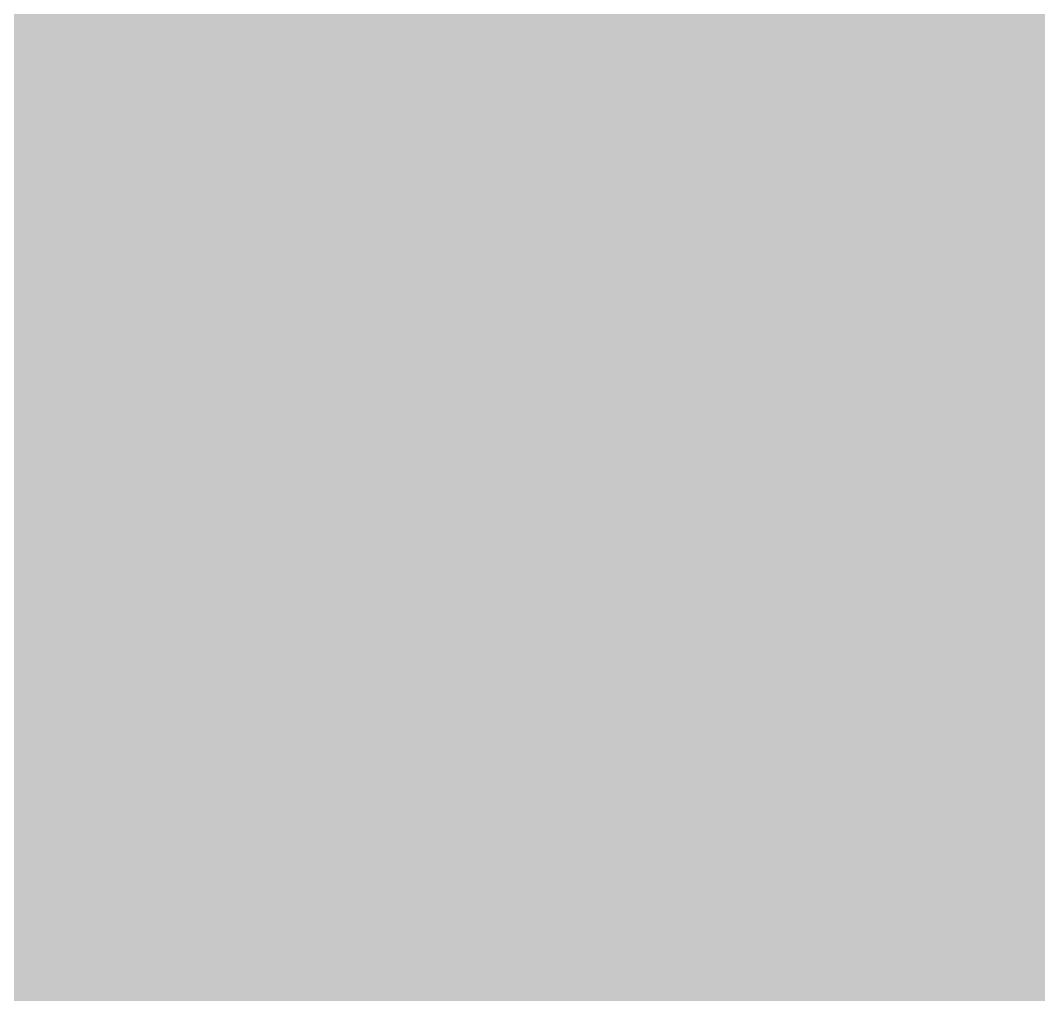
# Model space of a CAD drawing. Header units: inches. Extents: x 0.91 to 3.83, y 2.65 to 3.83.
# Drawn here: x 2.172605 to 2.174606, y 3.210659 to 3.212574 of the extents above; entities that cross this region are included whole.
import ezdxf

# ---------------------------------------------------------------- set-up
doc = ezdxf.new("R2010")
doc.units = ezdxf.units.IN
doc.header["$MEASUREMENT"] = 0
for name, color, linetype in [('Bottom Courtyard', 56, 'Continuous'), ('Bottom Layer', 5, 'Continuous'), ('Top Layer', 1, 'Continuous')]:
    doc.layers.add(name, color=color, linetype=linetype)

# ---------------------------------------------------------------- blocks, each defined once
blk = doc.blocks.new('QFN50P500X500X80_HS_29N_CP2102N_54')
at = {"layer": 'Bottom Courtyard'}
blk.add_lwpolyline([(0.0984252, -0.0984252, 0.003937, 0.003937, 0), (0.0984252, 0.0984252, 0.003937, 0.003937, 0)], format="xyseb", dxfattribs=at)

msp = doc.modelspace()

# ---------------------------------------------------------------- hatches: boundary and pattern name
at = {"layer": 'Top Layer'}
msp.add_hatch(color=1, dxfattribs=at).paths.add_polyline_path([(2.2680125, 3.2965683), (2.2680125, 3.261193), (2.2687886, 3.2572912), (2.2709988, 3.2539834), (2.3112215, 3.2137607), (2.3112215, 3.1959449), (2.2729528, 3.1959449), (2.2729528, 3.15067), (2.2727569, 3.1496851), (2.2727569, 3.1322982), (2.2726612, 3.1320748), (2.2725412, 3.1220748), (2.2725542, 3.1220423), (2.2725408, 3.1220099), (2.2725554, 3.1219746), (2.2493595, 3.0987787), (2.2490849, 3.0987787), (2.2486033, 3.098993), (2.2468444, 3.0990387), (2.2454962, 3.0991563), (2.2444394, 3.0993303), (2.2437024, 3.0995264), (2.2435827, 3.0995748), (2.2435827, 3.1053938), (2.2060237, 3.1053938), (2.2060237, 3.0928892), (2.2020867, 3.0912584), (2.1933344, 3.1000107), (2.1918827, 3.1009807), (2.1884287, 3.1044347), (2.1876647, 3.1055781), (2.1871825, 3.1059003), (2.1871825, 3.1106354), (2.1876647, 3.1109576), (2.1898575, 3.1142393), (2.1906275, 3.1181104), (2.1898575, 3.1219815), (2.1876647, 3.1252632), (2.1871826, 3.1255854), (2.1871826, 3.1303204), (2.1876647, 3.1306426), (2.1898575, 3.1339243), (2.1906275, 3.1377954), (2.1898575, 3.1416665), (2.1876647, 3.1449482), (2.1871826, 3.1452704), (2.1871826, 3.1500054), (2.1876647, 3.1503276), (2.1898575, 3.1536093), (2.1906275, 3.1574804), (2.1898575, 3.1613515), (2.1876647, 3.1646332), (2.1871825, 3.1649554), (2.1871825, 3.1696905), (2.1876647, 3.1700127), (2.1898575, 3.1732944), (2.1906275, 3.1771655), (2.1898575, 3.1810366), (2.1876647, 3.1843183), (2.184383, 3.1865111), (2.1805119, 3.1872811), (2.1509843, 3.1872811), (2.1471133, 3.1865111), (2.144508, 3.1870294), (2.1439567, 3.1878545), (2.1431317, 3.1884057), (2.1426134, 3.191011), (2.1433834, 3.194882), (2.1433834, 3.2244096), (2.1426134, 3.2282807), (2.1404206, 3.2315624), (2.1397523, 3.232009), (2.1392245, 3.237049), (2.1465808, 3.2444053), (2.1501743, 3.2444053), (2.1506409, 3.2441925), (2.1517645, 3.244153), (2.1526352, 3.2440581), (2.1534508, 3.2439046), (2.154215, 3.243696), (2.1549409, 3.2434317), (2.1556324, 3.243112), (2.1563017, 3.2427313), (2.1569556, 3.2422841), (2.1575975, 3.2417643), (2.1583779, 3.2410255), (2.1585573, 3.2409569), (2.164612, 3.2369113), (2.1719394, 3.2354538), (2.1792668, 3.2369113), (2.1854787, 3.2410619), (2.1896293, 3.2472738), (2.1910868, 3.2546012), (2.1896293, 3.2619286), (2.1854787, 3.2681405), (2.1792668, 3.2722911), (2.1719394, 3.2737486), (2.164612, 3.2722911), (2.1585573, 3.2682455), (2.1583779, 3.2681769), (2.1575975, 3.2674381), (2.1569552, 3.266918), (2.1563019, 3.2664712), (2.1556321, 3.2660902), (2.1549401, 3.2657703), (2.1542149, 3.2655063), (2.1534508, 3.2652978), (2.1526352, 3.2651443), (2.1517647, 3.2650495), (2.1506409, 3.2650099), (2.1501743, 3.2647971), (2.1423575, 3.2647971), (2.1384557, 3.264021), (2.1351479, 3.2618108), (2.1111369, 3.2377998), (2.1089267, 3.2344921), (2.1079109, 3.2344611), (2.1040936, 3.2379513), (2.1040936, 3.2464809), (2.1053424, 3.2475135), (2.105939, 3.2479411), (2.1064648, 3.2482733), (2.1068489, 3.2484787), (2.1070606, 3.2485685), (2.1072909, 3.2486021), (2.1074061, 3.2486707), (2.1074324, 3.2486785), (2.1074694, 3.2487084), (2.1075417, 3.2487515), (2.1078306, 3.2487089), (2.1083512, 3.2490957), (2.1130096, 3.2500223), (2.1192215, 3.2541729), (2.1233721, 3.2603848), (2.1247926, 3.2675263), (2.1248711, 3.267702), (2.1249005, 3.2687763), (2.1249869, 3.2695982), (2.1251331, 3.2703768), (2.1253371, 3.2711189), (2.1256003, 3.2718349), (2.1259262, 3.2725339), (2.1263194, 3.2732221), (2.1267874, 3.273907), (2.1273366, 3.2745907), (2.1281026, 3.2754126), (2.128282, 3.2758928), (2.1309729, 3.2785837), (2.1906265, 3.2785837), (2.2084334, 3.2607768), (2.2084334, 3.2604529), (2.2082178, 3.2599511), (2.2081946, 3.2581845), (2.2080159, 3.2553079), (2.2079747, 3.2550001), (2.2060237, 3.2550001), (2.2060237, 3.2506085), (2.2057318, 3.2499172), (2.2059601, 3.2493552), (2.2058491, 3.2487591), (2.2060237, 3.2485046), (2.2060237, 3.2213781), (2.2138113, 3.2213781), (2.2138595, 3.2212589), (2.2140557, 3.2205214), (2.2142297, 3.2194644), (2.2143473, 3.2181164), (2.214393, 3.2163574), (2.2146073, 3.2158758), (2.2146073, 3.2014482), (2.2143931, 3.2009672), (2.2143475, 3.1992353), (2.2142304, 3.1979083), (2.2140583, 3.1968755), (2.2138657, 3.1961601), (2.2137844, 3.1959615), (2.2137537, 3.1959448), (2.2040552, 3.1959448), (2.2040552, 3.1268898), (2.2475198, 3.1268898), (2.2475198, 3.1959448), (2.2358526, 3.1959448), (2.235822, 3.1959615), (2.2357407, 3.19616), (2.2355481, 3.1968755), (2.235376, 3.1979083), (2.2352589, 3.1992353), (2.2352133, 3.2009672), (2.2349991, 3.2014481), (2.2349991, 3.2158759), (2.2352134, 3.2163575), (2.2352591, 3.2181164), (2.2353767, 3.2194646), (2.2355507, 3.2205214), (2.2357468, 3.2212584), (2.2357952, 3.2213781), (2.2435827, 3.2213781), (2.2435827, 3.2550001), (2.2296281, 3.2550001), (2.2295723, 3.255138), (2.2293763, 3.2558736), (2.2292027, 3.2569251), (2.2290852, 3.2582689), (2.2290395, 3.2600212), (2.2288252, 3.2605027), (2.2288252, 3.2650001), (2.2280491, 3.2689019), (2.2258389, 3.2722097), (2.2056492, 3.2923994), (2.2074351, 3.2961813), (2.2435827, 3.2961813), (2.2435827, 3.3158541), (2.2472201, 3.3173607)])

# ---------------------------------------------------------------- linework, layer by layer
at = {"layer": 'Bottom Layer'}
msp.add_lwpolyline([(2.1056822, 3.2677122, 0.01, 0.01, 0), (2.2728431, 3.1005513, 0.01, 0.01, 0)], format="xyseb", dxfattribs=at)

# ---------------------------------------------------------------- block references
msp.add_blockref('QFN50P500X500X80_HS_29N_CP2102N_54', (2.0742126, 3.1181104))

doc.saveas('drawing.dxf')
